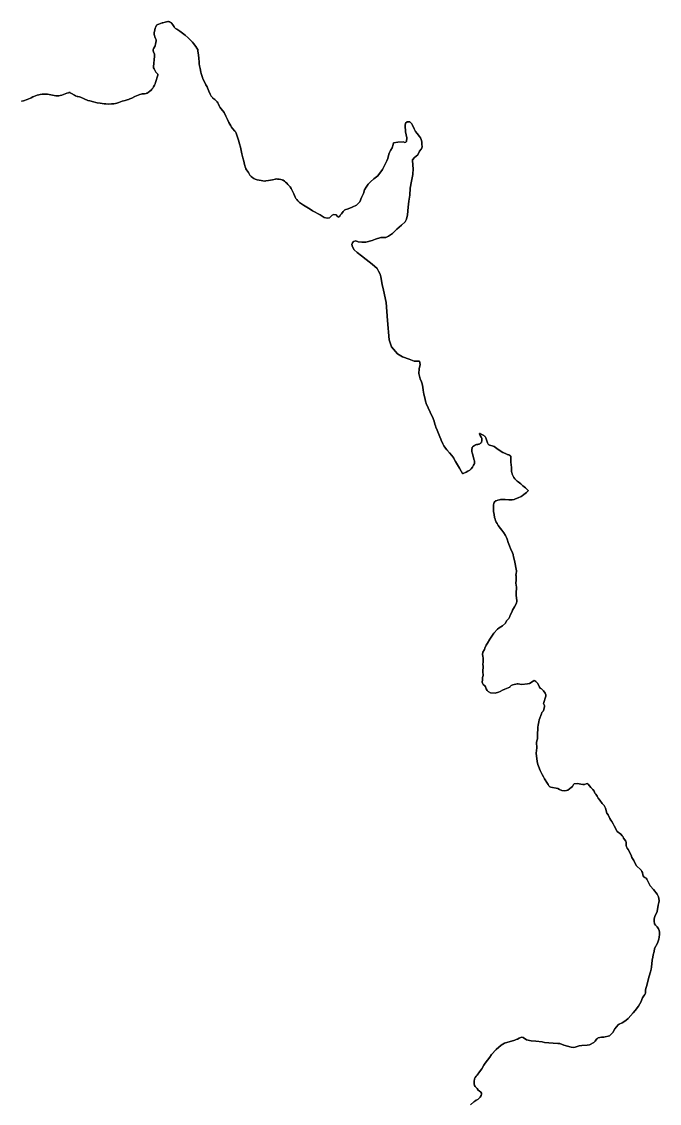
# Model space of a CAD drawing. Header units: inches. Extents: x 1341578 to 1502124, y 557203 to 748561.
# Drawn here: x 1428062 to 1432119, y 657672 to 664549 of the extents above; entities that cross this region are included whole.
import ezdxf

# ---------------------------------------------------------------- set-up
doc = ezdxf.new("R2010")
doc.units = ezdxf.units.IN
doc.header["$MEASUREMENT"] = 0
doc.layers.add('Zipcode', color=7, linetype='Continuous')

msp = doc.modelspace()

# ---------------------------------------------------------------- linework, layer by layer
at = {"layer": 'Zipcode'}
for points in [[(1428060.8, 664043.2), (1428064.1, 664043.8), (1428073.3, 664046.2), (1428096.7, 664053.4), (1428107.8, 664057.4), (1428118.9, 664062), (1428123.5, 664064.4), (1428134.1, 664070.7), (1428139.1, 664073.3), (1428150.7, 664078.2), (1428161.9, 664082), (1428171.1, 664084.5), (1428180.9, 664086.5), (1428192.6, 664088.2), (1428202.8, 664088.8), (1428214.6, 664088.4), (1428226.9, 664087.2), (1428248.7, 664083.9), (1428269.7, 664079.5), (1428279.5, 664078.2), (1428290.9, 664077.6), (1428299.5, 664077.8), (1428307.1, 664078.9), (1428318, 664081.8), (1428328.1, 664085.3), (1428340.3, 664091), (1428350.4, 664094.6), (1428359.7, 664097.3), (1428363.5, 664098), (1428366.5, 664098.3), (1428369.2, 664098.1), (1428370.4, 664097.8), (1428371.5, 664097.4), (1428379.7, 664093), (1428398.6, 664081.6), (1428406.1, 664078), (1428416.2, 664074.2), (1428420.7, 664072.9), (1428431.3, 664070.5), (1428436, 664069), (1428456.2, 664060.2), (1428469.1, 664053.5), (1428474.7, 664051.1), (1428482.8, 664048.4), (1428495.5, 664044.8), (1428518.6, 664038.7), (1428533.6, 664034.7), (1428543, 664032.9), (1428562.3, 664030.1), (1428588.1, 664026.4), (1428597.6, 664025.6), (1428611.9, 664025.4), (1428634.5, 664026.1), (1428649.2, 664027.1), (1428659.3, 664028.9), (1428668.2, 664031.5), (1428680.6, 664035.6), (1428700.9, 664043), (1428720.9, 664048.2), (1428733.8, 664051.7), (1428742.2, 664054.5), (1428751.4, 664058.1), (1428763.7, 664063.7), (1428782.7, 664072.8), (1428803, 664081.8), (1428813.6, 664085.8), (1428823.8, 664088.6), (1428829.2, 664089.4), (1428845, 664090.7), (1428854, 664092.4), (1428857.4, 664093.5), (1428860.3, 664094.7), (1428868.2, 664099.4), (1428877.9, 664106.9), (1428886.3, 664114.2), (1428891.7, 664120), (1428896.2, 664126.3), (1428901.4, 664134.8), (1428907.6, 664145.5), (1428911.1, 664153), (1428914.5, 664162.2), (1428918.2, 664174.3), (1428924.5, 664195.8), (1428928.6, 664208.5), (1428928.8, 664209.2), (1428928.9, 664209.9), (1428928.9, 664210.6), (1428928.8, 664211.3), (1428928.5, 664212.8), (1428928.2, 664213.5), (1428927.9, 664214.2), (1428926.4, 664216.7), (1428924.5, 664219.4), (1428916.8, 664228.1), (1428914, 664231.8), (1428908.7, 664240.3), (1428904.5, 664248.8), (1428902.3, 664255.4), (1428901.8, 664258.5), (1428901.7, 664261.4), (1428903.2, 664285.8), (1428904.9, 664307.3), (1428907, 664330.5), (1428907.3, 664341.4), (1428906.9, 664344.1), (1428906, 664347.1), (1428901.3, 664357.7), (1428900.4, 664360), (1428899.8, 664362.2), (1428899.4, 664365.7), (1428899.4, 664369.3), (1428900, 664372.9), (1428901.1, 664376.3), (1428902, 664378.4), (1428903.3, 664380.6), (1428909.6, 664390.2), (1428910.9, 664392.8), (1428911.8, 664395.4), (1428912.4, 664398.4), (1428913.6, 664407), (1428918.9, 664426.8), (1428919.1, 664428.5), (1428919.1, 664430.3), (1428918.9, 664432.3), (1428918.4, 664434.2), (1428916.8, 664438.4), (1428914.2, 664442.7), (1428910.4, 664453), (1428907.3, 664462.1), (1428905.8, 664468.2), (1428905.2, 664473.6), (1428905.4, 664479.8), (1428906.7, 664487.3), (1428909.1, 664497), (1428912.2, 664507.2), (1428915.8, 664516.8), (1428919.2, 664523.5), (1428920.5, 664525.4), (1428921.9, 664527), (1428923.3, 664528.4), (1428924.9, 664529.5), (1428929.2, 664531.7), (1428934.5, 664533.8), (1428946, 664537.6), (1428956.6, 664540.7), (1428959.6, 664541.5), (1428975.9, 664545.5), (1428993.3, 664549.1), (1428995.2, 664549.2), (1428997.2, 664549.2), (1429001.8, 664548.4), (1429004.5, 664547.5), (1429007.2, 664546.3), (1429009.9, 664544.7), (1429012.3, 664542.9), (1429014.8, 664540.6), (1429017.4, 664537.8), (1429024.2, 664529.3), (1429032.7, 664516.3), (1429035.7, 664512.3), (1429041.7, 664506.2), (1429049, 664500.7), (1429067.7, 664489.2), (1429086.4, 664476.4), (1429095.1, 664469.6), (1429103.1, 664462.8), (1429121.8, 664445.4), (1429139.9, 664427.8), (1429149.6, 664417.9), (1429156.6, 664409.5), (1429170.3, 664391), (1429177.9, 664380.6), (1429181.9, 664374.7), (1429182.4, 664373.7), (1429182.9, 664372.6), (1429183.5, 664370), (1429184.3, 664361.1), (1429186.6, 664339), (1429189.7, 664315.4), (1429191, 664293.7), (1429192.7, 664280.9), (1429194.7, 664269.1), (1429198.4, 664250.8), (1429202.2, 664228.4), (1429204.2, 664219.8), (1429208, 664207.2), (1429211.9, 664194.3), (1429215.2, 664186.1), (1429225.3, 664167.2), (1429234.9, 664147.6), (1429242.4, 664134.8), (1429245, 664129.4), (1429253.8, 664106.8), (1429261.4, 664087.3), (1429265.5, 664078.7), (1429267.4, 664075.7), (1429269.6, 664072.6), (1429275.6, 664066.1), (1429279.6, 664062.5), (1429290.8, 664053.4), (1429300.1, 664045), (1429306, 664038.7), (1429309.7, 664033.4), (1429314.6, 664024.4), (1429321.5, 664009), (1429323.2, 664005.9), (1429324.9, 664003.2), (1429329.6, 663996.9), (1429341.5, 663982.3), (1429349.7, 663972.2), (1429351.8, 663969.2), (1429353.4, 663966.4), (1429362.3, 663947.7), (1429371.6, 663927.6), (1429380.7, 663909), (1429392.5, 663887), (1429397.9, 663878.2), (1429404.6, 663869.2), (1429419.4, 663852.6), (1429424.2, 663846.2), (1429425.7, 663843.5), (1429426.8, 663840.9), (1429435.3, 663814.1), (1429441.7, 663795), (1429447.4, 663772.2), (1429453.6, 663750.1), (1429458.6, 663728.9), (1429464.1, 663708.4), (1429469.6, 663684.3), (1429474.9, 663662), (1429481, 663641.3), (1429486.3, 663620), (1429487.5, 663616.8), (1429489, 663613.4), (1429493.3, 663606), (1429504.5, 663590.5), (1429507.1, 663586.3), (1429512.1, 663576.8), (1429514.6, 663572.9), (1429517.7, 663569), (1429521.6, 663565), (1429532.3, 663556.3), (1429540.3, 663551.1), (1429544, 663549.2), (1429547.6, 663547.6), (1429559.6, 663543.9), (1429572.4, 663540.9), (1429585.8, 663538.5), (1429597.3, 663536.9), (1429608.4, 663535.9), (1429612.2, 663535.9), (1429615.6, 663536.2), (1429633.1, 663539.5), (1429658, 663544.4), (1429676.6, 663548.7), (1429679.1, 663549), (1429681.9, 663549.1), (1429689.7, 663548.7), (1429700.2, 663547.6), (1429711.3, 663545.8), (1429719.1, 663543.6), (1429722.7, 663542.1), (1429725.9, 663540.3), (1429733.5, 663535.2), (1429741.2, 663528.9), (1429749, 663521.6), (1429755.8, 663514.8), (1429762.6, 663507.1), (1429769.5, 663498.7), (1429776.5, 663489.1), (1429781.9, 663480.4), (1429783.8, 663476.6), (1429786.1, 663472.1), (1429790.5, 663462.2), (1429793.2, 663454.9), (1429797.7, 663442.9), (1429801.9, 663433.7), (1429806.6, 663425.7), (1429812.1, 663418.5), (1429820.3, 663409.4), (1429829.5, 663400), (1429836.5, 663394.3), (1429855.9, 663382.2), (1429865.8, 663375.2), (1429886.2, 663363), (1429903.2, 663353), (1429911.9, 663347.3), (1429962.1, 663320.7), (1429987.8, 663304.8), (1430005.4, 663300), (1430019.8, 663302.5), (1430030.1, 663310.4), (1430037.9, 663318.4), (1430048.8, 663322.6), (1430062.3, 663321.3), (1430068.9, 663313.2), (1430075.8, 663305.4), (1430086.5, 663311.8), (1430088.6, 663318.9), (1430098, 663327.3), (1430108.5, 663341.4), (1430119.3, 663352), (1430139.9, 663358.2), (1430165.3, 663370.2), (1430192.8, 663381.7), (1430214, 663404.6), (1430225.2, 663431.3), (1430236.7, 663457.3), (1430242.4, 663479.9), (1430253.2, 663497.4), (1430265.7, 663516.6), (1430281.4, 663531.5), (1430303.7, 663550.5), (1430327.4, 663569.5), (1430357.1, 663608.3), (1430370.5, 663634.1), (1430385.9, 663663.8), (1430391.7, 663679.4), (1430398.6, 663707.2), (1430402.5, 663717.6), (1430409, 663730.7), (1430419, 663747.7), (1430426.2, 663768.6), (1430428.1, 663779.6), (1430455.6, 663782.2), (1430490.2, 663785.6), (1430499, 663780.8), (1430506.1, 663783.2), (1430509.9, 663787.1), (1430511.6, 663810.9), (1430504.7, 663848.4), (1430501.2, 663889.7), (1430504.2, 663903.7), (1430515.2, 663912.4), (1430532.2, 663912.8), (1430544.1, 663899.4), (1430546.4, 663894.7), (1430559.4, 663868.4), (1430568.2, 663851.7), (1430578.7, 663837.9), (1430592.2, 663819.7), (1430599.8, 663810.2), (1430604.6, 663800.4), (1430609, 663785.6), (1430608.4, 663769.9), (1430609.4, 663753), (1430605, 663741.4), (1430603.2, 663738.8), (1430593.7, 663725), (1430582.3, 663701.9), (1430562.2, 663685.1), (1430547.7, 663669.7), (1430550.3, 663633.8), (1430552.9, 663616.2), (1430550.7, 663577.4), (1430542.8, 663535.4), (1430533.9, 663491.3), (1430531.8, 663446.5), (1430524.8, 663407.8), (1430521, 663369.3), (1430517.2, 663320.7), (1430510.1, 663293.5), (1430502.6, 663277.1), (1430478.8, 663255.2), (1430448.1, 663228.8), (1430421.1, 663201.5), (1430397, 663185.5), (1430378.1, 663177.6), (1430348.1, 663176), (1430313, 663167), (1430291.7, 663157), (1430251.6, 663147.3), (1430226.9, 663146.3), (1430203.1, 663149.2), (1430188.3, 663155), (1430174, 663150.8), (1430167.6, 663143.7), (1430163.2, 663132.7), (1430167.8, 663117), (1430177.6, 663098.4), (1430196, 663081.5), (1430225.2, 663059.6), (1430253.8, 663037.8), (1430292, 663007), (1430323.9, 662979.2), (1430333.2, 662963.6), (1430342, 662943.4), (1430346.5, 662926.4), (1430354.7, 662877.2), (1430364.5, 662842.1), (1430381.1, 662764.1), (1430390.5, 662649.8), (1430400.1, 662525.4), (1430414.4, 662480.7), (1430452.4, 662437.5), (1430484.5, 662419), (1430526.5, 662402.9), (1430558.5, 662391.1), (1430592.7, 662390.9), (1430596.8, 662370.3), (1430590.7, 662341), (1430588.7, 662311.8), (1430597.6, 662278.8), (1430606.6, 662258.3), (1430608.6, 662253.5), (1430610.3, 662246.7), (1430613.8, 662225.3), (1430617, 662206), (1430621.5, 662181), (1430626.7, 662157.8), (1430631.7, 662136.8), (1430633.5, 662130.4), (1430636.5, 662122.2), (1430648.1, 662094.1), (1430660.4, 662067.1), (1430670.4, 662046.6), (1430679.4, 662028), (1430680.3, 662026.2), (1430683.3, 662018.8), (1430686.6, 662008.6), (1430691.2, 661989.3), (1430694.4, 661979.6), (1430698.1, 661970), (1430706.3, 661951.4), (1430714.3, 661930.1), (1430721.8, 661909.3), (1430728.1, 661894.5), (1430730.8, 661888.2), (1430741.4, 661865.3), (1430747.8, 661852.8), (1430753.5, 661843.6), (1430758.9, 661836.6), (1430766.8, 661827.4), (1430784, 661808.4), (1430798.4, 661789.9), (1430810.6, 661774), (1430814.2, 661768.1), (1430822.1, 661752.5), (1430834.6, 661731.8), (1430847.1, 661709.7), (1430858.4, 661690.3), (1430866, 661676.6), (1430866.1, 661676.4), (1430866.3, 661676.3), (1430866.5, 661676.1), (1430866.7, 661676), (1430867.2, 661675.7), (1430867.7, 661675.5), (1430868.3, 661675.5), (1430868.9, 661675.5), (1430869.6, 661675.5), (1430869.8, 661675.6), (1430870.1, 661675.7), (1430889.2, 661684.5), (1430901.5, 661690.5), (1430910, 661695.2), (1430913.2, 661697.5), (1430916, 661699.9), (1430921.6, 661706.2), (1430929.3, 661717.3), (1430937.3, 661728.5), (1430941.3, 661735.3), (1430941.9, 661736.7), (1430942.4, 661738.4), (1430943, 661742.8), (1430943.7, 661750.6), (1430943.6, 661753.4), (1430943.2, 661756), (1430941.7, 661761.7), (1430937, 661775.9), (1430931.9, 661795.1), (1430928.9, 661807), (1430926.9, 661817.1), (1430926.6, 661819.8), (1430926.5, 661822.8), (1430926.9, 661831.6), (1430927.2, 661836.7), (1430927.6, 661839.7), (1430928, 661841.1), (1430928.5, 661842.3), (1430929.1, 661843.4), (1430929.9, 661844.3), (1430933.5, 661847.8), (1430937.6, 661851.1), (1430942.2, 661854.1), (1430947.3, 661856.8), (1430950.1, 661858.1), (1430952.5, 661858.9), (1430956.4, 661859.8), (1430965.3, 661861.1), (1430969.2, 661862), (1430972.6, 661863.1), (1430976, 661864.7), (1430979.3, 661866.8), (1430982.6, 661869.4), (1430984.3, 661871), (1430985.7, 661872.7), (1430986.8, 661874.5), (1430987.2, 661875.5), (1430987.5, 661876.4), (1430988.8, 661883), (1430989.6, 661891.9), (1430989.4, 661898.3), (1430988.9, 661901.1), (1430988.1, 661903.7), (1430987, 661905.9), (1430985.7, 661908.3), (1430979.5, 661917.6), (1430978.8, 661918.6), (1430977.5, 661921.3), (1430976.5, 661924), (1430975.5, 661926.8), (1430975.2, 661928.1), (1430975.1, 661928.7), (1430975.2, 661929.2), (1430975.2, 661929.5), (1430975.3, 661929.7), (1430975.4, 661929.9), (1430976.1, 661930.8), (1430976.4, 661931.1), (1430976.6, 661931.3), (1430976.9, 661931.4), (1430977.2, 661931.5), (1430977.4, 661931.6), (1430977.6, 661931.6), (1430977.7, 661931.6), (1430978.1, 661931.6), (1430978.5, 661931.5), (1430979.5, 661931.1), (1430982.1, 661929.6), (1430990, 661924.8), (1430998.2, 661919.4), (1431001.6, 661917.1), (1431008.1, 661912.6), (1431010.2, 661910.8), (1431011.9, 661909.1), (1431012.6, 661908.1), (1431013.3, 661906.9), (1431014.7, 661903.3), (1431021, 661884.5), (1431025.8, 661871.6), (1431030.1, 661863), (1431030.8, 661862), (1431031.6, 661861.1), (1431032.6, 661860.3), (1431033.6, 661859.6), (1431036.2, 661858.2), (1431039.4, 661857.1), (1431054.4, 661852.9), (1431069, 661848.2), (1431094, 661828.9), (1431122.9, 661809.5), (1431139.2, 661803.9), (1431139.6, 661803.6), (1431142.6, 661801.7), (1431148.7, 661798.5), (1431150.3, 661797.7), (1431152.2, 661797), (1431159.1, 661795), (1431161.9, 661794), (1431168.2, 661791.3), (1431170.2, 661790.2), (1431171.8, 661789.1), (1431173.1, 661787.9), (1431173.6, 661787.3), (1431174, 661786.6), (1431174.3, 661786), (1431174.6, 661785.3), (1431174.7, 661784.6), (1431174.8, 661783.9), (1431174.6, 661775.2), (1431174.3, 661753.7), (1431174.6, 661745.4), (1431175.5, 661733.2), (1431177.4, 661712.7), (1431178.7, 661689.9), (1431180.3, 661680.4), (1431181.6, 661675.9), (1431183.2, 661671.7), (1431188.8, 661659.9), (1431194.1, 661651), (1431199.8, 661643.4), (1431207.6, 661634.5), (1431214.8, 661627.3), (1431220.4, 661622.7), (1431237.2, 661610.5), (1431251.3, 661598.5), (1431267.9, 661585.7), (1431276.4, 661577.6), (1431283.1, 661569.4), (1431283.4, 661569), (1431283.6, 661568.5), (1431283.8, 661567.9), (1431283.9, 661567.4), (1431283.9, 661566.9), (1431283.8, 661566.5), (1431283.8, 661566.3), (1431283.7, 661566.1), (1431283.6, 661565.9), (1431283.5, 661565.7), (1431279.2, 661561), (1431272.9, 661555.2), (1431257.1, 661542.3), (1431247.1, 661535), (1431239.5, 661530.7), (1431221.4, 661522.6), (1431204.9, 661515), (1431200.2, 661513.2), (1431195, 661511.7), (1431182.9, 661509.5), (1431173.2, 661508.9), (1431162, 661509.2), (1431138, 661511.3), (1431116.7, 661511), (1431109.3, 661510.6), (1431102.6, 661509.9), (1431092.2, 661507.6), (1431080.2, 661503.3), (1431077.1, 661501.9), (1431074.8, 661500.6), (1431072.9, 661499.2), (1431072.1, 661498.5), (1431071.4, 661497.7), (1431068.3, 661492.9), (1431067.2, 661490.5), (1431066.2, 661488), (1431065.1, 661483.7), (1431064.3, 661478.3), (1431063.4, 661467.8), (1431063, 661454.7), (1431063.1, 661443.1), (1431064.1, 661433.9), (1431067.8, 661416.2), (1431071.1, 661397.1), (1431073.5, 661386.8), (1431076.9, 661377), (1431081.1, 661367.5), (1431086.3, 661357.6), (1431090.6, 661350.2), (1431094.1, 661345), (1431108.4, 661326.5), (1431117.5, 661315.4), (1431129.2, 661299.2), (1431140.3, 661281.2), (1431146.8, 661269.3), (1431151.2, 661259.3), (1431158.1, 661237.5), (1431165.3, 661217.5), (1431173.1, 661199.4), (1431175.2, 661193.6), (1431182, 661178.2), (1431187.5, 661165.6), (1431188.5, 661162.9), (1431189.2, 661159.8), (1431191.4, 661146.1), (1431196.8, 661123.2), (1431201.7, 661101.4), (1431206, 661079.7), (1431210.4, 661057.6), (1431210.6, 661056.2), (1431210.7, 661054.9), (1431210.4, 661051.9), (1431207.9, 661041.7), (1431207.3, 661037.8), (1431206.8, 661032.1), (1431206.8, 661029.1), (1431207, 661028.2), (1431207.2, 661027.4), (1431207.5, 661026.5), (1431207.5, 660991.6), (1431205.8, 660984.7), (1431206, 660977.2), (1431208.8, 660968.3), (1431211, 660951.6), (1431211, 660939.4), (1431208.3, 660928.5), (1431207.6, 660899), (1431209.5, 660889), (1431212, 660863.7), (1431210, 660852.3), (1431198, 660828.7), (1431185.4, 660807.7), (1431180.6, 660795.3), (1431169, 660776.1), (1431166.9, 660767.6), (1431161.7, 660754.9), (1431158.1, 660751), (1431147.4, 660739.4), (1431139.4, 660724.6), (1431120.6, 660707.8), (1431100.2, 660695.5), (1431088.9, 660685.8), (1431066.9, 660660.6), (1431040.5, 660622.3), (1431026.3, 660597.5), (1431017.2, 660584.1), (1431008.3, 660566.8), (1431006, 660557), (1430995.3, 660540), (1430993.3, 660524.6), (1430995.9, 660515.8), (1430998.2, 660501.4), (1430998.3, 660477.2), (1430997, 660463.6), (1430997.2, 660449.5), (1430995.6, 660418.4), (1430997.4, 660393.1), (1430993.6, 660378.4), (1430993.5, 660363.8), (1430991.7, 660350.4), (1430993.7, 660342.9), (1430998, 660335.9), (1431009.4, 660326.2), (1431013.5, 660319.7), (1431017.6, 660307.7), (1431023.4, 660295.9), (1431029.3, 660291), (1431044, 660282.6), (1431073.7, 660279.8), (1431094.7, 660285.4), (1431107.2, 660290.1), (1431120.7, 660298.3), (1431135.5, 660305.1), (1431167.4, 660317.1), (1431170.6, 660322.2), (1431177.3, 660328.3), (1431185.9, 660332.3), (1431213.5, 660340.1), (1431220.8, 660340), (1431230.6, 660336.9), (1431244.6, 660335.7), (1431280.1, 660339.6), (1431292.7, 660341.9), (1431315.5, 660357), (1431322.4, 660359.7), (1431327.7, 660357.9), (1431333.6, 660353.5), (1431335.2, 660351.6), (1431343, 660343), (1431352.5, 660329.3), (1431356.8, 660317.5), (1431361.5, 660312), (1431369.2, 660306.4), (1431382.8, 660293.8), (1431391.9, 660280.4), (1431395.9, 660268.3), (1431396.6, 660260.5), (1431381.7, 660215), (1431388.4, 660202), (1431387.9, 660196), (1431381, 660167.9), (1431371.8, 660156), (1431368.4, 660148.7), (1431354.7, 660109.5), (1431352.8, 660097.4), (1431347.3, 660075.8), (1431345.4, 660063), (1431345.3, 660048), (1431343.1, 660025.2), (1431342.9, 659989.8), (1431339.2, 659976.3), (1431337.9, 659965.1), (1431338.5, 659931.8), (1431335.8, 659897.3), (1431341.9, 659845.5), (1431346, 659826.4), (1431350.8, 659816.6), (1431359.9, 659788.5), (1431372.9, 659762.6), (1431381.7, 659748.7), (1431388.4, 659734.8), (1431407.4, 659706.4), (1431410.8, 659698.5), (1431416.4, 659689.9), (1431423, 659684.8), (1431429.1, 659681.8), (1431428.6, 659681.4), (1431472.4, 659673.5), (1431484.6, 659668.3), (1431497.9, 659661), (1431512.4, 659659.4), (1431527.8, 659660.2), (1431537.1, 659663.7), (1431558.9, 659679.9), (1431565.7, 659686.4), (1431573.2, 659699.9), (1431577.2, 659702.5), (1431595.6, 659705.7), (1431631.1, 659699), (1431641.8, 659700.1), (1431654.1, 659704.4), (1431661.1, 659704.6), (1431665.6, 659701.5), (1431674.2, 659691.5), (1431682.4, 659680.4), (1431695.6, 659668.3), (1431704.5, 659656.5), (1431709.3, 659643.7), (1431715, 659637.4), (1431723.4, 659625), (1431728.9, 659612.9), (1431741.1, 659600), (1431754.6, 659578.4), (1431768, 659565.4), (1431775.8, 659548.4), (1431784.3, 659516.7), (1431793.1, 659505.3), (1431803.4, 659481.9), (1431809.3, 659472.7), (1431816.8, 659464.2), (1431824.9, 659450), (1431831.6, 659435.6), (1431851.3, 659400.2), (1431873.2, 659383.4), (1431883.3, 659373.6), (1431887.7, 659365.6), (1431889.8, 659358.2), (1431904.6, 659337.8), (1431907, 659329.3), (1431906.8, 659310.6), (1431909.2, 659302), (1431914.8, 659293.6), (1431921.5, 659285.8), (1431939.5, 659250), (1431944.6, 659234.8), (1431956.3, 659215.8), (1431971.3, 659183.7), (1432002.2, 659154.2), (1432008.3, 659146.7), (1432011.6, 659139.7), (1432013.9, 659124.5), (1432016.1, 659119), (1432020.6, 659112.8), (1432027.4, 659107.2), (1432034.4, 659103.3), (1432040.1, 659097.2), (1432047.6, 659079.6), (1432059.7, 659054.7), (1432081.1, 659031), (1432105.4, 659002.2), (1432112.7, 658985.9), (1432116.5, 658973.6), (1432118.4, 658959.8), (1432116.6, 658947.9), (1432111.6, 658932.2), (1432103.9, 658892.3), (1432090.8, 658859.4), (1432086.5, 658844.8), (1432086.3, 658830.6), (1432087.9, 658814), (1432094.3, 658805), (1432105, 658793.7), (1432113.3, 658781.6), (1432118.1, 658771.4), (1432119, 658760.8), (1432119, 658744.6), (1432117.6, 658729.5), (1432114.8, 658714.9), (1432106.1, 658690.9), (1432088.9, 658656.3), (1432085.3, 658637.9), (1432079.1, 658615.3), (1432078, 658601.5), (1432072.4, 658581.7), (1432068.5, 658537.1), (1432065.9, 658524.3), (1432062.6, 658509.1), (1432053.7, 658479.9), (1432044.4, 658440.6), (1432038.4, 658421.3), (1432033.7, 658402.6), (1432031.8, 658392.3), (1432029.8, 658371.4), (1432026, 658363.5), (1432019.4, 658355.5), (1432012.4, 658343.3), (1432006.8, 658332), (1432002.6, 658318.9), (1431994.9, 658304.3), (1431985.5, 658289.1), (1431965.9, 658263.3), (1431951.6, 658248.4), (1431919.6, 658212.1), (1431907.3, 658199.8), (1431898.6, 658193.4), (1431882.7, 658183.6), (1431864.1, 658175.7), (1431857.6, 658171.3), (1431846, 658158.9), (1431835.9, 658145.6), (1431822.3, 658123.2), (1431813.4, 658110.8), (1431801.1, 658102.2), (1431764.7, 658092), (1431751.6, 658091.9), (1431730.2, 658088.8), (1431724.4, 658085.2), (1431719.4, 658079.7), (1431711, 658067.6), (1431702.3, 658058.1), (1431674.7, 658044.8), (1431660.2, 658042), (1431625, 658040.2), (1431608.9, 658038.1), (1431583.6, 658028.5), (1431574.9, 658027.5), (1431558.6, 658029), (1431511.9, 658042.7), (1431485.2, 658051.6), (1431473, 658053.4), (1431443.5, 658054.8), (1431388.7, 658059.2), (1431373.8, 658062.4), (1431333.3, 658067.7), (1431304.1, 658069.2), (1431273.4, 658076), (1431252.5, 658090.4), (1431241.2, 658092.1), (1431228.2, 658086.3), (1431217.3, 658080), (1431208.5, 658077.6), (1431200.1, 658073.1), (1431133.8, 658053.7), (1431111.8, 658040.9), (1431081, 658013.5), (1431051.6, 657983.4), (1431039.7, 657966), (1431024.9, 657947.5), (1431010.2, 657927.1), (1431001.4, 657913.9), (1430989.9, 657892.4), (1430975.3, 657873), (1430960.3, 657850.5), (1430953.3, 657845), (1430947, 657836.4), (1430943.7, 657828.6), (1430941.4, 657810.7), (1430941.2, 657796.5), (1430943.9, 657785.6), (1430947.3, 657780.1), (1430960.2, 657766.7), (1430967.2, 657756.8), (1430972.1, 657751.5), (1430984.1, 657742.8), (1430987, 657737.2), (1430987.5, 657729.7), (1430985.9, 657722.4), (1430979.2, 657711.4), (1430965.3, 657697.2), (1430954.5, 657692.1), (1430943.5, 657683.4), (1430938.4, 657680.6), (1430917.6, 657663.5)], [(1430917.6, 657663.5), (1430938.4, 657680.6), (1430943.5, 657683.4), (1430954.5, 657692.1), (1430965.3, 657697.2), (1430979.2, 657711.4), (1430985.9, 657722.4), (1430987.5, 657729.7), (1430987, 657737.2), (1430984.1, 657742.8), (1430972.1, 657751.5), (1430967.2, 657756.8), (1430960.2, 657766.7), (1430947.3, 657780.1), (1430943.9, 657785.6), (1430941.2, 657796.5), (1430941.4, 657810.7), (1430943.7, 657828.6), (1430947, 657836.4), (1430953.3, 657845), (1430960.3, 657850.5), (1430975.3, 657873), (1430989.9, 657892.4), (1431001.4, 657913.9), (1431010.2, 657927.1), (1431024.9, 657947.5), (1431039.7, 657966), (1431051.6, 657983.4), (1431081, 658013.5), (1431111.8, 658040.9), (1431133.8, 658053.7), (1431200.1, 658073.1), (1431208.5, 658077.6), (1431217.3, 658080), (1431228.2, 658086.3), (1431241.2, 658092.1), (1431252.5, 658090.4), (1431273.4, 658076), (1431304.1, 658069.2), (1431333.3, 658067.7), (1431373.8, 658062.4), (1431388.7, 658059.2), (1431443.5, 658054.8), (1431473, 658053.4), (1431485.2, 658051.6), (1431511.9, 658042.7), (1431558.6, 658029), (1431574.9, 658027.5), (1431583.6, 658028.5), (1431608.9, 658038.1), (1431625, 658040.2), (1431660.2, 658042), (1431674.7, 658044.8), (1431702.3, 658058.1), (1431711, 658067.6), (1431719.4, 658079.7), (1431724.4, 658085.2), (1431730.2, 658088.8), (1431751.6, 658091.9), (1431764.7, 658092), (1431801.1, 658102.2), (1431813.4, 658110.8), (1431822.3, 658123.2), (1431835.9, 658145.6), (1431846, 658158.9), (1431857.6, 658171.3), (1431864.1, 658175.7), (1431882.7, 658183.6), (1431898.6, 658193.4), (1431907.3, 658199.8), (1431919.6, 658212.1), (1431951.6, 658248.4), (1431965.9, 658263.3), (1431985.5, 658289.1), (1431994.9, 658304.3), (1432002.6, 658318.9), (1432006.8, 658332), (1432012.4, 658343.3), (1432019.4, 658355.5), (1432026, 658363.5), (1432029.8, 658371.4), (1432031.8, 658392.3), (1432033.7, 658402.6), (1432038.4, 658421.3), (1432044.4, 658440.6), (1432053.7, 658479.9), (1432062.6, 658509.1), (1432065.9, 658524.3), (1432068.5, 658537.1), (1432072.4, 658581.7), (1432078, 658601.5), (1432079.1, 658615.3), (1432085.3, 658637.9), (1432088.9, 658656.3), (1432106.1, 658690.9), (1432114.8, 658714.9), (1432117.6, 658729.5), (1432119, 658744.6), (1432119, 658760.8), (1432118.1, 658771.4), (1432113.3, 658781.6), (1432105, 658793.7), (1432094.3, 658805), (1432087.9, 658814), (1432086.3, 658830.6), (1432086.5, 658844.8), (1432090.8, 658859.4), (1432103.9, 658892.3), (1432111.6, 658932.2), (1432116.6, 658947.9), (1432118.4, 658959.8), (1432116.5, 658973.6), (1432112.7, 658985.9), (1432105.4, 659002.2), (1432081.1, 659031), (1432059.7, 659054.7), (1432047.6, 659079.6), (1432040.1, 659097.2), (1432034.4, 659103.3), (1432027.4, 659107.2), (1432020.6, 659112.8), (1432016.1, 659119), (1432013.9, 659124.5), (1432011.6, 659139.7), (1432008.3, 659146.7), (1432002.2, 659154.2), (1431971.3, 659183.7), (1431956.3, 659215.8), (1431944.6, 659234.8), (1431939.5, 659250), (1431921.5, 659285.8), (1431914.8, 659293.6), (1431909.2, 659302), (1431906.8, 659310.6), (1431907, 659329.3), (1431904.6, 659337.8), (1431889.8, 659358.2), (1431887.7, 659365.6), (1431883.3, 659373.6), (1431873.2, 659383.4), (1431851.3, 659400.2), (1431831.6, 659435.6), (1431824.9, 659450), (1431816.8, 659464.2), (1431809.3, 659472.7), (1431803.4, 659481.9), (1431793.1, 659505.3), (1431784.3, 659516.7), (1431775.8, 659548.4), (1431768, 659565.4), (1431754.6, 659578.4), (1431741.1, 659600), (1431728.9, 659612.9), (1431723.4, 659625), (1431715, 659637.4), (1431709.3, 659643.7), (1431704.5, 659656.5), (1431695.6, 659668.3), (1431682.4, 659680.4), (1431674.2, 659691.5), (1431665.6, 659701.5), (1431661.1, 659704.6), (1431654.1, 659704.4), (1431641.8, 659700.1), (1431631.1, 659699), (1431595.6, 659705.7), (1431577.2, 659702.5), (1431573.2, 659699.9), (1431565.7, 659686.4), (1431558.9, 659679.9), (1431537.1, 659663.7), (1431527.8, 659660.2), (1431512.4, 659659.4), (1431497.9, 659661), (1431484.6, 659668.3), (1431472.4, 659673.5), (1431428.6, 659681.4), (1431429.1, 659681.8), (1431423, 659684.8), (1431416.4, 659689.9), (1431410.8, 659698.5), (1431407.4, 659706.4), (1431388.4, 659734.8), (1431381.7, 659748.7), (1431372.9, 659762.6), (1431359.9, 659788.5), (1431350.8, 659816.6), (1431346, 659826.4), (1431341.9, 659845.5), (1431335.8, 659897.3), (1431338.5, 659931.8), (1431337.9, 659965.1), (1431339.2, 659976.3), (1431342.9, 659989.8), (1431343.1, 660025.2), (1431345.3, 660048), (1431345.4, 660063), (1431347.3, 660075.8), (1431352.8, 660097.4), (1431354.7, 660109.5), (1431368.4, 660148.7), (1431371.8, 660156), (1431381, 660167.9), (1431387.9, 660196), (1431388.4, 660202), (1431381.7, 660215), (1431396.6, 660260.5), (1431395.9, 660268.3), (1431391.9, 660280.4), (1431382.8, 660293.8), (1431369.2, 660306.4), (1431361.5, 660312), (1431356.8, 660317.5), (1431352.5, 660329.3), (1431343, 660343), (1431335.2, 660351.6), (1431333.6, 660353.5), (1431327.7, 660357.9), (1431322.4, 660359.7), (1431315.5, 660357), (1431292.7, 660341.9), (1431280.1, 660339.6), (1431244.6, 660335.7), (1431230.6, 660336.9), (1431220.8, 660340), (1431213.5, 660340.1), (1431185.9, 660332.3), (1431177.3, 660328.3), (1431170.6, 660322.2), (1431167.4, 660317.1), (1431135.5, 660305.1), (1431120.7, 660298.3), (1431107.2, 660290.1), (1431094.7, 660285.4), (1431073.7, 660279.8), (1431044, 660282.6), (1431029.3, 660291), (1431023.4, 660295.9), (1431017.6, 660307.7), (1431013.5, 660319.7), (1431009.4, 660326.2), (1430998, 660335.9), (1430993.7, 660342.9), (1430991.7, 660350.4), (1430993.5, 660363.8), (1430993.6, 660378.4), (1430997.4, 660393.1), (1430995.6, 660418.4), (1430997.2, 660449.5), (1430997, 660463.6), (1430998.3, 660477.2), (1430998.2, 660501.4), (1430995.9, 660515.8), (1430993.3, 660524.6), (1430995.3, 660540), (1431006, 660557), (1431008.3, 660566.8), (1431017.2, 660584.1), (1431026.3, 660597.5), (1431040.5, 660622.3), (1431066.9, 660660.6), (1431088.9, 660685.8), (1431100.2, 660695.5), (1431120.6, 660707.8), (1431139.4, 660724.6), (1431147.4, 660739.4), (1431158.1, 660751), (1431161.7, 660754.9), (1431166.9, 660767.6), (1431169, 660776.1), (1431180.6, 660795.3), (1431185.4, 660807.7), (1431198, 660828.7), (1431210, 660852.3), (1431212, 660863.7), (1431209.5, 660889), (1431207.6, 660899), (1431208.3, 660928.5), (1431211, 660939.4), (1431211, 660951.6), (1431208.8, 660968.3), (1431206, 660977.2), (1431205.8, 660984.7), (1431207.5, 660991.6), (1431207.5, 661026.5), (1431207.2, 661027.4), (1431207, 661028.2), (1431206.8, 661029.1), (1431206.8, 661032.1), (1431207.3, 661037.8), (1431207.9, 661041.7), (1431210.4, 661051.9), (1431210.7, 661054.9), (1431210.6, 661056.2), (1431210.4, 661057.6), (1431206, 661079.7), (1431201.7, 661101.4), (1431196.8, 661123.2), (1431191.4, 661146.1), (1431189.2, 661159.8), (1431188.5, 661162.9), (1431187.5, 661165.6), (1431182, 661178.2), (1431175.2, 661193.6), (1431173.1, 661199.4), (1431165.3, 661217.5), (1431158.1, 661237.5), (1431151.2, 661259.3), (1431146.8, 661269.3), (1431140.3, 661281.2), (1431129.2, 661299.2), (1431117.5, 661315.4), (1431108.4, 661326.5), (1431094.1, 661345), (1431090.6, 661350.2), (1431086.3, 661357.6), (1431081.1, 661367.5), (1431076.9, 661377), (1431073.5, 661386.8), (1431071.1, 661397.1), (1431067.8, 661416.2), (1431064.1, 661433.9), (1431063.1, 661443.1), (1431063, 661454.7), (1431063.4, 661467.8), (1431064.3, 661478.3), (1431065.1, 661483.7), (1431066.2, 661488), (1431067.2, 661490.5), (1431068.3, 661492.9), (1431071.4, 661497.7), (1431072.1, 661498.5), (1431072.9, 661499.2), (1431074.8, 661500.6), (1431077.1, 661501.9), (1431080.2, 661503.3), (1431092.2, 661507.6), (1431102.6, 661509.9), (1431109.3, 661510.6), (1431116.7, 661511), (1431138, 661511.3), (1431162, 661509.2), (1431173.2, 661508.9), (1431182.9, 661509.5), (1431195, 661511.7), (1431200.2, 661513.2), (1431204.9, 661515), (1431221.4, 661522.6), (1431239.5, 661530.7), (1431247.1, 661535), (1431257.1, 661542.3), (1431272.9, 661555.2), (1431279.2, 661561), (1431283.5, 661565.7), (1431283.6, 661565.9), (1431283.7, 661566.1), (1431283.8, 661566.3), (1431283.8, 661566.5), (1431283.9, 661566.9), (1431283.9, 661567.4), (1431283.8, 661567.9), (1431283.6, 661568.5), (1431283.4, 661569), (1431283.1, 661569.4), (1431276.4, 661577.6), (1431267.9, 661585.7), (1431251.3, 661598.5), (1431237.2, 661610.5), (1431220.4, 661622.7), (1431214.8, 661627.3), (1431207.6, 661634.5), (1431199.8, 661643.4), (1431194.1, 661651), (1431188.8, 661659.9), (1431183.2, 661671.7), (1431181.6, 661675.9), (1431180.3, 661680.4), (1431178.7, 661689.9), (1431177.4, 661712.7), (1431175.5, 661733.2), (1431174.6, 661745.4), (1431174.3, 661753.7), (1431174.6, 661775.2), (1431174.8, 661783.9), (1431174.7, 661784.6), (1431174.6, 661785.3), (1431174.3, 661786), (1431174, 661786.6), (1431173.6, 661787.3), (1431173.1, 661787.9), (1431171.8, 661789.1), (1431170.2, 661790.2), (1431168.2, 661791.3), (1431161.9, 661794), (1431159.1, 661795), (1431152.2, 661797), (1431150.3, 661797.7), (1431148.7, 661798.5), (1431142.6, 661801.7), (1431139.6, 661803.6), (1431139.2, 661803.9), (1431122.9, 661809.5), (1431094, 661828.9), (1431069, 661848.2), (1431054.4, 661852.9), (1431039.4, 661857.1), (1431036.2, 661858.2), (1431033.6, 661859.6), (1431032.6, 661860.3), (1431031.6, 661861.1), (1431030.8, 661862), (1431030.1, 661863), (1431025.8, 661871.6), (1431021, 661884.5), (1431014.7, 661903.3), (1431013.3, 661906.9), (1431012.6, 661908.1), (1431011.9, 661909.1), (1431010.2, 661910.8), (1431008.1, 661912.6), (1431001.6, 661917.1), (1430998.2, 661919.4), (1430990, 661924.8), (1430982.1, 661929.6), (1430979.5, 661931.1), (1430978.5, 661931.5), (1430978.1, 661931.6), (1430977.7, 661931.6), (1430977.6, 661931.6), (1430977.4, 661931.6), (1430977.2, 661931.5), (1430976.9, 661931.4), (1430976.6, 661931.3), (1430976.4, 661931.1), (1430976.1, 661930.8), (1430975.4, 661929.9), (1430975.3, 661929.7), (1430975.2, 661929.5), (1430975.2, 661929.2), (1430975.1, 661928.7), (1430975.2, 661928.1), (1430975.5, 661926.8), (1430976.5, 661924), (1430977.5, 661921.3), (1430978.8, 661918.6), (1430979.5, 661917.6), (1430985.7, 661908.3), (1430987, 661905.9), (1430988.1, 661903.7), (1430988.9, 661901.1), (1430989.4, 661898.3), (1430989.6, 661891.9), (1430988.8, 661883), (1430987.5, 661876.4), (1430987.2, 661875.5), (1430986.8, 661874.5), (1430985.7, 661872.7), (1430984.3, 661871), (1430982.6, 661869.4), (1430979.3, 661866.8), (1430976, 661864.7), (1430972.6, 661863.1), (1430969.2, 661862), (1430965.3, 661861.1), (1430956.4, 661859.8), (1430952.5, 661858.9), (1430950.1, 661858.1), (1430947.3, 661856.8), (1430942.2, 661854.1), (1430937.6, 661851.1), (1430933.5, 661847.8), (1430929.9, 661844.3), (1430929.1, 661843.4), (1430928.5, 661842.3), (1430928, 661841.1), (1430927.6, 661839.7), (1430927.2, 661836.7), (1430926.9, 661831.6), (1430926.5, 661822.8), (1430926.6, 661819.8), (1430926.9, 661817.1), (1430928.9, 661807), (1430931.9, 661795.1), (1430937, 661775.9), (1430941.7, 661761.7), (1430943.2, 661756), (1430943.6, 661753.4), (1430943.7, 661750.6), (1430943, 661742.8), (1430942.4, 661738.4), (1430941.9, 661736.7), (1430941.3, 661735.3), (1430937.3, 661728.5), (1430929.3, 661717.3), (1430921.6, 661706.2), (1430916, 661699.9), (1430913.2, 661697.5), (1430910, 661695.2), (1430901.5, 661690.5), (1430889.2, 661684.5), (1430870.1, 661675.7), (1430869.8, 661675.6), (1430869.6, 661675.5), (1430868.9, 661675.5), (1430868.3, 661675.5), (1430867.7, 661675.5), (1430867.2, 661675.7), (1430866.7, 661676), (1430866.5, 661676.1), (1430866.3, 661676.3), (1430866.1, 661676.4), (1430866, 661676.6), (1430858.4, 661690.3), (1430847.1, 661709.7), (1430834.6, 661731.8), (1430822.1, 661752.5), (1430814.2, 661768.1), (1430810.6, 661774), (1430798.4, 661789.9), (1430784, 661808.4), (1430766.8, 661827.4), (1430758.9, 661836.6), (1430753.5, 661843.6), (1430747.8, 661852.8), (1430741.4, 661865.3), (1430730.8, 661888.2), (1430728.1, 661894.5), (1430721.8, 661909.3), (1430714.3, 661930.1), (1430706.3, 661951.4), (1430698.1, 661970), (1430694.4, 661979.6), (1430691.2, 661989.3), (1430686.6, 662008.6), (1430683.3, 662018.8), (1430680.3, 662026.2), (1430679.4, 662028), (1430670.4, 662046.6), (1430660.4, 662067.1), (1430648.1, 662094.1), (1430636.5, 662122.2), (1430633.5, 662130.4), (1430631.7, 662136.8), (1430626.7, 662157.8), (1430621.5, 662181), (1430617, 662206), (1430613.8, 662225.3), (1430610.3, 662246.7), (1430608.6, 662253.5), (1430606.6, 662258.3), (1430597.6, 662278.8), (1430588.7, 662311.8), (1430590.7, 662341), (1430596.8, 662370.3), (1430592.7, 662390.9), (1430558.5, 662391.1), (1430526.5, 662402.9), (1430484.5, 662419), (1430452.4, 662437.5), (1430414.4, 662480.7), (1430400.1, 662525.4), (1430390.5, 662649.8), (1430381.1, 662764.1), (1430364.5, 662842.1), (1430354.7, 662877.2), (1430346.5, 662926.4), (1430342, 662943.4), (1430333.2, 662963.6), (1430323.9, 662979.2), (1430292, 663007), (1430253.8, 663037.8), (1430225.2, 663059.6), (1430196, 663081.5), (1430177.6, 663098.4), (1430167.8, 663117), (1430163.2, 663132.7), (1430167.6, 663143.7), (1430174, 663150.8), (1430188.3, 663155), (1430203.1, 663149.2), (1430226.9, 663146.3), (1430251.6, 663147.3), (1430291.7, 663157), (1430313, 663167), (1430348.1, 663176), (1430378.1, 663177.6), (1430397, 663185.5), (1430421.1, 663201.5), (1430448.1, 663228.8), (1430478.8, 663255.2), (1430502.6, 663277.1), (1430510.1, 663293.5), (1430517.2, 663320.7), (1430521, 663369.3), (1430524.8, 663407.8), (1430531.8, 663446.5), (1430533.9, 663491.3), (1430542.8, 663535.4), (1430550.7, 663577.4), (1430552.9, 663616.2), (1430550.3, 663633.8), (1430547.7, 663669.7), (1430562.2, 663685.1), (1430582.3, 663701.9), (1430593.7, 663725), (1430603.2, 663738.8), (1430605, 663741.4), (1430609.4, 663753), (1430608.4, 663769.9), (1430609, 663785.6), (1430604.6, 663800.4), (1430599.8, 663810.2), (1430592.2, 663819.7), (1430578.7, 663837.9), (1430568.2, 663851.7), (1430559.4, 663868.4), (1430546.4, 663894.7), (1430544.1, 663899.4), (1430532.2, 663912.8), (1430515.2, 663912.4), (1430504.2, 663903.7), (1430501.2, 663889.7), (1430504.7, 663848.4), (1430511.6, 663810.9), (1430509.9, 663787.1), (1430506.1, 663783.2), (1430499, 663780.8), (1430490.2, 663785.6), (1430455.6, 663782.2), (1430428.1, 663779.6), (1430426.2, 663768.6), (1430419, 663747.7), (1430409, 663730.7), (1430402.5, 663717.6), (1430398.6, 663707.2), (1430391.7, 663679.4), (1430385.9, 663663.8), (1430370.5, 663634.1), (1430357.1, 663608.3), (1430327.4, 663569.5), (1430303.7, 663550.5), (1430281.4, 663531.5), (1430265.7, 663516.6), (1430253.2, 663497.4), (1430242.4, 663479.9), (1430236.7, 663457.3), (1430225.2, 663431.3), (1430214, 663404.6), (1430192.8, 663381.7), (1430165.3, 663370.2), (1430139.9, 663358.2), (1430119.3, 663352), (1430108.5, 663341.4), (1430098, 663327.3), (1430088.6, 663318.9), (1430086.5, 663311.8), (1430075.8, 663305.4), (1430068.9, 663313.2), (1430062.3, 663321.3), (1430048.8, 663322.6), (1430037.9, 663318.4), (1430030.1, 663310.4), (1430019.8, 663302.5), (1430005.4, 663300), (1429987.8, 663304.8), (1429962.1, 663320.7), (1429911.9, 663347.3), (1429903.2, 663353), (1429886.2, 663363), (1429865.8, 663375.2), (1429855.9, 663382.2), (1429836.5, 663394.3), (1429829.5, 663400), (1429820.3, 663409.4), (1429812.1, 663418.5), (1429806.6, 663425.7), (1429801.9, 663433.7), (1429797.7, 663442.9), (1429793.2, 663454.9), (1429790.5, 663462.2), (1429786.1, 663472.1), (1429783.8, 663476.6), (1429781.9, 663480.4), (1429776.5, 663489.1), (1429769.5, 663498.7), (1429762.6, 663507.1), (1429755.8, 663514.8), (1429749, 663521.6), (1429741.2, 663528.9), (1429733.5, 663535.2), (1429725.9, 663540.3), (1429722.7, 663542.1), (1429719.1, 663543.6), (1429711.3, 663545.8), (1429700.2, 663547.6), (1429689.7, 663548.7), (1429681.9, 663549.1), (1429679.1, 663549), (1429676.6, 663548.7), (1429658, 663544.4), (1429633.1, 663539.5), (1429615.6, 663536.2), (1429612.2, 663535.9), (1429608.4, 663535.9), (1429597.3, 663536.9), (1429585.8, 663538.5), (1429572.4, 663540.9), (1429559.6, 663543.9), (1429547.6, 663547.6), (1429544, 663549.2), (1429540.3, 663551.1), (1429532.3, 663556.3), (1429521.6, 663565), (1429517.7, 663569), (1429514.6, 663572.9), (1429512.1, 663576.8), (1429507.1, 663586.3), (1429504.5, 663590.5), (1429493.3, 663606), (1429489, 663613.4), (1429487.5, 663616.8), (1429486.3, 663620), (1429481, 663641.3), (1429474.9, 663662), (1429469.6, 663684.3), (1429464.1, 663708.4), (1429458.6, 663728.9), (1429453.6, 663750.1), (1429447.4, 663772.2), (1429441.7, 663795), (1429435.3, 663814.1), (1429426.8, 663840.9), (1429425.7, 663843.5), (1429424.2, 663846.2), (1429419.4, 663852.6), (1429404.6, 663869.2), (1429397.9, 663878.2), (1429392.5, 663887), (1429380.7, 663909), (1429371.6, 663927.6), (1429362.3, 663947.7), (1429353.4, 663966.4), (1429351.8, 663969.2), (1429349.7, 663972.2), (1429341.5, 663982.3), (1429329.6, 663996.9), (1429324.9, 664003.2), (1429323.2, 664005.9), (1429321.5, 664009), (1429314.6, 664024.4), (1429309.7, 664033.4), (1429306, 664038.7), (1429300.1, 664045), (1429290.8, 664053.4), (1429279.6, 664062.5), (1429275.6, 664066.1), (1429269.6, 664072.6), (1429267.4, 664075.7), (1429265.5, 664078.7), (1429261.4, 664087.3), (1429253.8, 664106.8), (1429245, 664129.4), (1429242.4, 664134.8), (1429234.9, 664147.6), (1429225.3, 664167.2), (1429215.2, 664186.1), (1429211.9, 664194.3), (1429208, 664207.2), (1429204.2, 664219.8), (1429202.2, 664228.4), (1429198.4, 664250.8), (1429194.7, 664269.1), (1429192.7, 664280.9), (1429191, 664293.7), (1429189.7, 664315.4), (1429186.6, 664339), (1429184.3, 664361.1), (1429183.5, 664370), (1429182.9, 664372.6), (1429182.4, 664373.7), (1429181.9, 664374.7), (1429177.9, 664380.6), (1429170.3, 664391), (1429156.6, 664409.5), (1429149.6, 664417.9), (1429139.9, 664427.8), (1429121.8, 664445.4), (1429103.1, 664462.8), (1429095.1, 664469.6), (1429086.4, 664476.4), (1429067.7, 664489.2), (1429049, 664500.7), (1429041.7, 664506.2), (1429035.7, 664512.3), (1429032.7, 664516.3), (1429024.2, 664529.3), (1429017.4, 664537.8), (1429014.8, 664540.6), (1429012.3, 664542.9), (1429009.9, 664544.7), (1429007.2, 664546.3), (1429004.5, 664547.5), (1429001.8, 664548.4), (1428997.2, 664549.2), (1428995.2, 664549.2), (1428993.3, 664549.1), (1428975.9, 664545.5), (1428959.6, 664541.5), (1428956.6, 664540.7), (1428946, 664537.6), (1428934.5, 664533.8), (1428929.2, 664531.7), (1428924.9, 664529.5), (1428923.3, 664528.4), (1428921.9, 664527), (1428920.5, 664525.4), (1428919.2, 664523.5), (1428915.8, 664516.8), (1428912.2, 664507.2), (1428909.1, 664497), (1428906.7, 664487.3), (1428905.4, 664479.8), (1428905.2, 664473.6), (1428905.8, 664468.2), (1428907.3, 664462.1), (1428910.4, 664453), (1428914.2, 664442.7), (1428916.8, 664438.4), (1428918.4, 664434.2), (1428918.9, 664432.3), (1428919.1, 664430.3), (1428919.1, 664428.5), (1428918.9, 664426.8), (1428913.6, 664407), (1428912.4, 664398.4), (1428911.8, 664395.4), (1428910.9, 664392.8), (1428909.6, 664390.2), (1428903.3, 664380.6), (1428902, 664378.4), (1428901.1, 664376.3), (1428900, 664372.9), (1428899.4, 664369.3), (1428899.4, 664365.7), (1428899.8, 664362.2), (1428900.4, 664360), (1428901.3, 664357.7), (1428906, 664347.1), (1428906.9, 664344.1), (1428907.3, 664341.4), (1428907, 664330.5), (1428904.9, 664307.3), (1428903.2, 664285.8), (1428901.7, 664261.4), (1428901.8, 664258.5), (1428902.3, 664255.4), (1428904.5, 664248.8), (1428908.7, 664240.3), (1428914, 664231.8), (1428916.8, 664228.1), (1428924.5, 664219.4), (1428926.4, 664216.7), (1428927.9, 664214.2), (1428928.2, 664213.5), (1428928.5, 664212.8), (1428928.8, 664211.3), (1428928.9, 664210.6), (1428928.9, 664209.9), (1428928.8, 664209.2), (1428928.6, 664208.5), (1428924.5, 664195.8), (1428918.2, 664174.3), (1428914.5, 664162.2), (1428911.1, 664153), (1428907.6, 664145.5), (1428901.4, 664134.8), (1428896.2, 664126.3), (1428891.7, 664120), (1428886.3, 664114.2), (1428877.9, 664106.9), (1428868.2, 664099.4), (1428860.3, 664094.7), (1428857.4, 664093.5), (1428854, 664092.4), (1428845, 664090.7), (1428829.2, 664089.4), (1428823.8, 664088.6), (1428813.6, 664085.8), (1428803, 664081.8), (1428782.7, 664072.8), (1428763.7, 664063.7), (1428751.4, 664058.1), (1428742.2, 664054.5), (1428733.8, 664051.7), (1428720.9, 664048.2), (1428700.9, 664043), (1428680.6, 664035.6), (1428668.2, 664031.5), (1428659.3, 664028.9), (1428649.2, 664027.1), (1428634.5, 664026.1), (1428611.9, 664025.4), (1428597.6, 664025.6), (1428588.1, 664026.4), (1428562.3, 664030.1), (1428543, 664032.9), (1428533.6, 664034.7), (1428518.6, 664038.7), (1428495.5, 664044.8), (1428482.8, 664048.4), (1428474.7, 664051.1), (1428469.1, 664053.5), (1428456.2, 664060.2), (1428436, 664069), (1428431.3, 664070.5), (1428420.7, 664072.9), (1428416.2, 664074.2), (1428406.1, 664078), (1428398.6, 664081.6), (1428379.7, 664093), (1428371.5, 664097.4), (1428370.4, 664097.8), (1428369.2, 664098.1), (1428366.5, 664098.3), (1428363.5, 664098), (1428359.7, 664097.3), (1428350.4, 664094.6), (1428340.3, 664091), (1428328.1, 664085.3), (1428318, 664081.8), (1428307.1, 664078.9), (1428299.5, 664077.8), (1428290.9, 664077.6), (1428279.5, 664078.2), (1428269.7, 664079.5), (1428248.7, 664083.9), (1428226.9, 664087.2), (1428214.6, 664088.4), (1428202.8, 664088.8), (1428192.6, 664088.2), (1428180.9, 664086.5), (1428171.1, 664084.5), (1428161.9, 664082), (1428150.7, 664078.2), (1428139.1, 664073.3), (1428134.1, 664070.7), (1428123.5, 664064.4), (1428118.9, 664062), (1428107.8, 664057.4), (1428096.7, 664053.4), (1428073.3, 664046.2), (1428064.1, 664043.8), (1428060.8, 664043.2)]]:
    msp.add_lwpolyline(points, dxfattribs=at)

doc.saveas('drawing.dxf')
